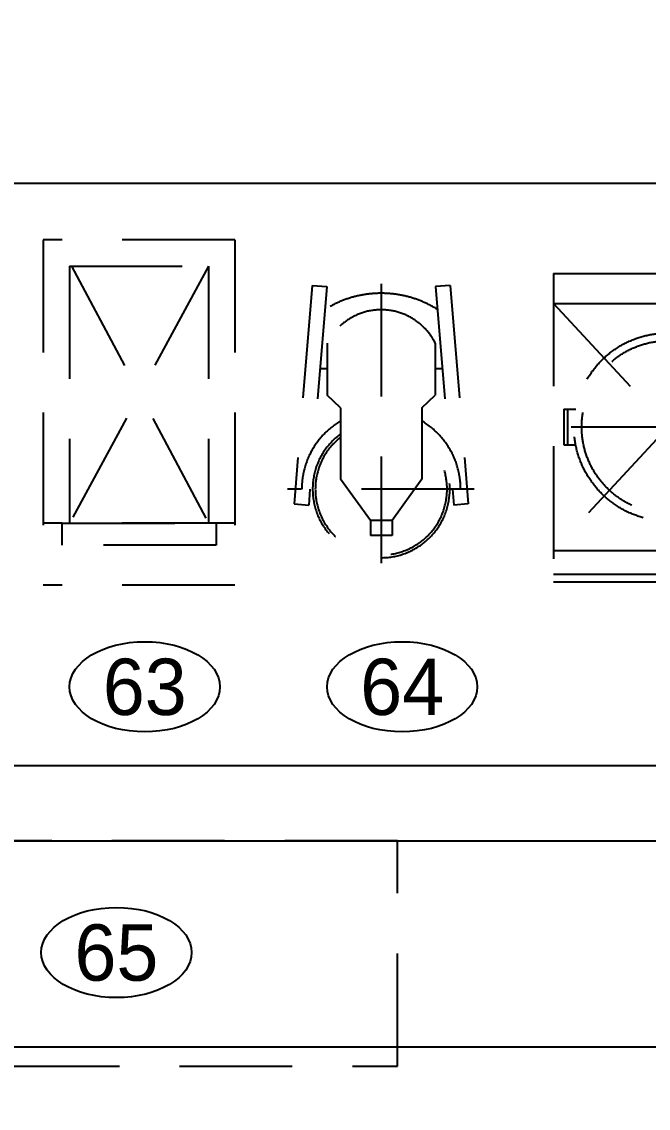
# Model space of a CAD drawing. Header units: millimetres. Extents: x 0 to 253659, y 0 to 59400.
# Drawn here: x 65199 to 66866, y 49447 to 52340 of the extents above; entities that cross this region are included whole.
import ezdxf
from ezdxf.enums import TextEntityAlignment as Align

# ---------------------------------------------------------------- set-up
doc = ezdxf.new("R2010")
doc.units = ezdxf.units.MM
doc.header["$LTSCALE"] = 200
doc.header["$MEASUREMENT"] = 0
doc.linetypes.add('HID', pattern=[2.3, 1.5, -0.8])
for name, color, linetype in [('1', 1, 'CONTINUOUS'), ('A-벽', 7, 'CONTINUOUS'), ('TR', 6, 'CONTINUOUS'), ('주방기구(기존)', 8, 'HID'), ('주방기구-기호', 9, 'CONTINUOUS')]:
    doc.layers.add(name, color=color, linetype=linetype)
doc.styles.add('MRS', font='NGULIM.TTF', dxfattribs={"height": 150})
doc.styles.get("Standard").update_dxf_attribs({"font": ''})
doc.styles.get('Standard').set_extended_font_data('Gulim')

# ---------------------------------------------------------------- blocks, each defined once
blk = doc.blocks.new('A$C5AF25413')
at = {"layer": '주방기구(기존)'}
for p, q in [((-4442.6, 0), (-4442.6, -920)), ((-3932.6, 0), (-4442.6, 0)), ((-3932.6, 0), (-3932.6, -920)), ((-4372.6, -70), (-4372.6, -755)), ((-4002.6, -70), (-4372.6, -755)), ((-4372.6, -70), (-4002.6, -70)), ((-4367, -70), (-4002.6, -755)), ((-4002.6, -70), (-4002.6, -755)), ((-3084.8, -89.6), (-3084.8, -910.4)), ((-3084.8, -89.6), (-2475, -89.6)), ((-3726.5, -121.6), (-3775, -703.3)), ((-3726.5, -121.6), (-3687.8, -124.8)), ((-3687.8, -124.8), (-3723.5, -553.9)), ((-3543.2, -117.5), (-3543.2, -860.8)), ((-3359.8, -121.6), (-3398.6, -124.8)), ((-3398.6, -124.8), (-3362.9, -553.9)), ((-3359.8, -121.6), (-3311.4, -703.3)), ((-3084.8, -169.6), (-2475, -827.4)), ((-2475, -169.6), (-3084.8, -827.4)), ((-3084.8, -169.6), (-2475, -169.6)), ((-3687.2, -275.5), (-3687.2, -414.1)), ((-3399.2, -275.5), (-3399.2, -414.1)), ((-3687.2, -343.8), (-3706, -343.8)), ((-3380.3, -343.8), (-3399.2, -343.8)), ((-3651.2, -447.3), (-3687.2, -414.1)), ((-3435.2, -447.3), (-3399.2, -414.1)), ((-3651.2, -447.3), (-3651.2, -637.3)), ((-3435.2, -447.3), (-3435.2, -637.3)), ((-3056.9, -450.7), (-3025.5, -450.7)), ((-3056.9, -450.7), (-3056.9, -546.3)), ((-3047.3, -450.7), (-3025.5, -450.7)), ((-3047.3, -450.7), (-3047.3, -546.3)), ((-3037.8, -498.5), (-2521.9, -498.5)), ((-3056.9, -546.3), (-3025.5, -546.3)), ((-3295.5, -664.1), (-3792.3, -664.1)), ((-3732.7, -664.1), (-3736.2, -706.5)), ((-3572, -747.5), (-3651.2, -637.3)), ((-3435.2, -637.3), (-3514.4, -747.5)), ((-3353.7, -664.1), (-3350.2, -706.5)), ((-3775, -703.3), (-3736.2, -706.5)), ((-3311.4, -703.3), (-3350.2, -706.5)), ((-3572, -747.5), (-3572, -787.7)), ((-3514.4, -747.5), (-3572, -747.5)), ((-3514.4, -747.5), (-3514.4, -787.7)), ((-3932.6, -755), (-4442.6, -755)), ((-3514.4, -787.7), (-3572, -787.7)), ((-3084.8, -827.4), (-2375, -827.4)), ((-3084.8, -890.4), (-2475, -890.4)), ((-3932.6, -920), (-4442.6, -920)), ((-3084.8, -910.4), (-2475, -910.4))]:
    blk.add_line(p, q, dxfattribs=at)
blk.add_lwpolyline([(-4392.6, -813.5), (-4392.6, -755), (-3982.6, -755), (-3982.6, -813.5)], close=True, dxfattribs=at)
for radius in [250.3, 229.7]:
    blk.add_circle((-2779.9, -498.5), radius, dxfattribs=at)
for centre, radius, start, end in [((-3543.2, -424), 281.4, 57.8678, 122.1322), ((-3543.2, -347.4), 160.9, 26.5102, 153.4898), ((-3543.2, -664.1), 211.3, 120.7353, 180), ((-3543.2, -664.1), 211.3, 0, 59.2647), ((-3543.2, -664.1), 182.5, 126.2789, 53.7211), ((-3543.2, -664.1), 175.3, 128.0258, 51.9742)]:
    blk.add_arc(centre, radius, start, end, dxfattribs=at)
blk = doc.blocks.new('wt156')
at = {"layer": '주방기구(기존)'}
blk.add_lwpolyline([(0, -600), (1500, -600), (1500, 0), (0, 0)], close=True, dxfattribs=at)

msp = doc.modelspace()

# ---------------------------------------------------------------- linework, layer by layer
at = {"layer": '1'}
for p, q in [((73898.859, 51909.695), (51998.859, 51909.695)), ((73898.859, 49609.695), (51998.859, 49609.695))]:
    msp.add_line(p, q, dxfattribs=at)
at = {"layer": 'TR'}
for p, q in [((54148.859, 50359.695), (68648.859, 50359.695)), ((54348.859, 50159.695), (68448.859, 50159.695))]:
    msp.add_line(p, q, dxfattribs=at)
at = {"layer": '주방기구-기호', "color": 4}
for centre in [(65526.482, 50569.38), (66211.446, 50569.38), (65451.054, 49862.011)]:
    msp.add_ellipse(centre, major_axis=(200, 0), ratio=0.6, dxfattribs=at)

# ---------------------------------------------------------------- block references
at = {"layer": '주방기구(기존)'}
msp.add_blockref('A$C5AF25413', (69698.859, 51759.695), dxfattribs=at)
at = {"layer": '주방기구(기존)', "rotation": 180}
msp.add_blockref('wt156', (66198.86, 49559.695), dxfattribs=at)

# ---------------------------------------------------------------- texts
at = {"layer": 'A-벽', "insert": (56860.275, 56025.894), "char_height": 20000, "attachment_point": 1}
msp.add_mtext_dynamic_manual_height_columns('2', width=367.11901, gutter_width=12.5, heights=[0], dxfattribs=at)
at = {"layer": '주방기구-기호', "style": 'MRS'}
for s, p in [('63', (65526.482, 50569.38)), ('64', (66211.446, 50569.38)), ('65', (65451.054, 49862.011))]:
    msp.add_text(s, height=150, dxfattribs=at).set_placement(p, align=Align.MIDDLE_CENTER)

doc.saveas('drawing.dxf')
